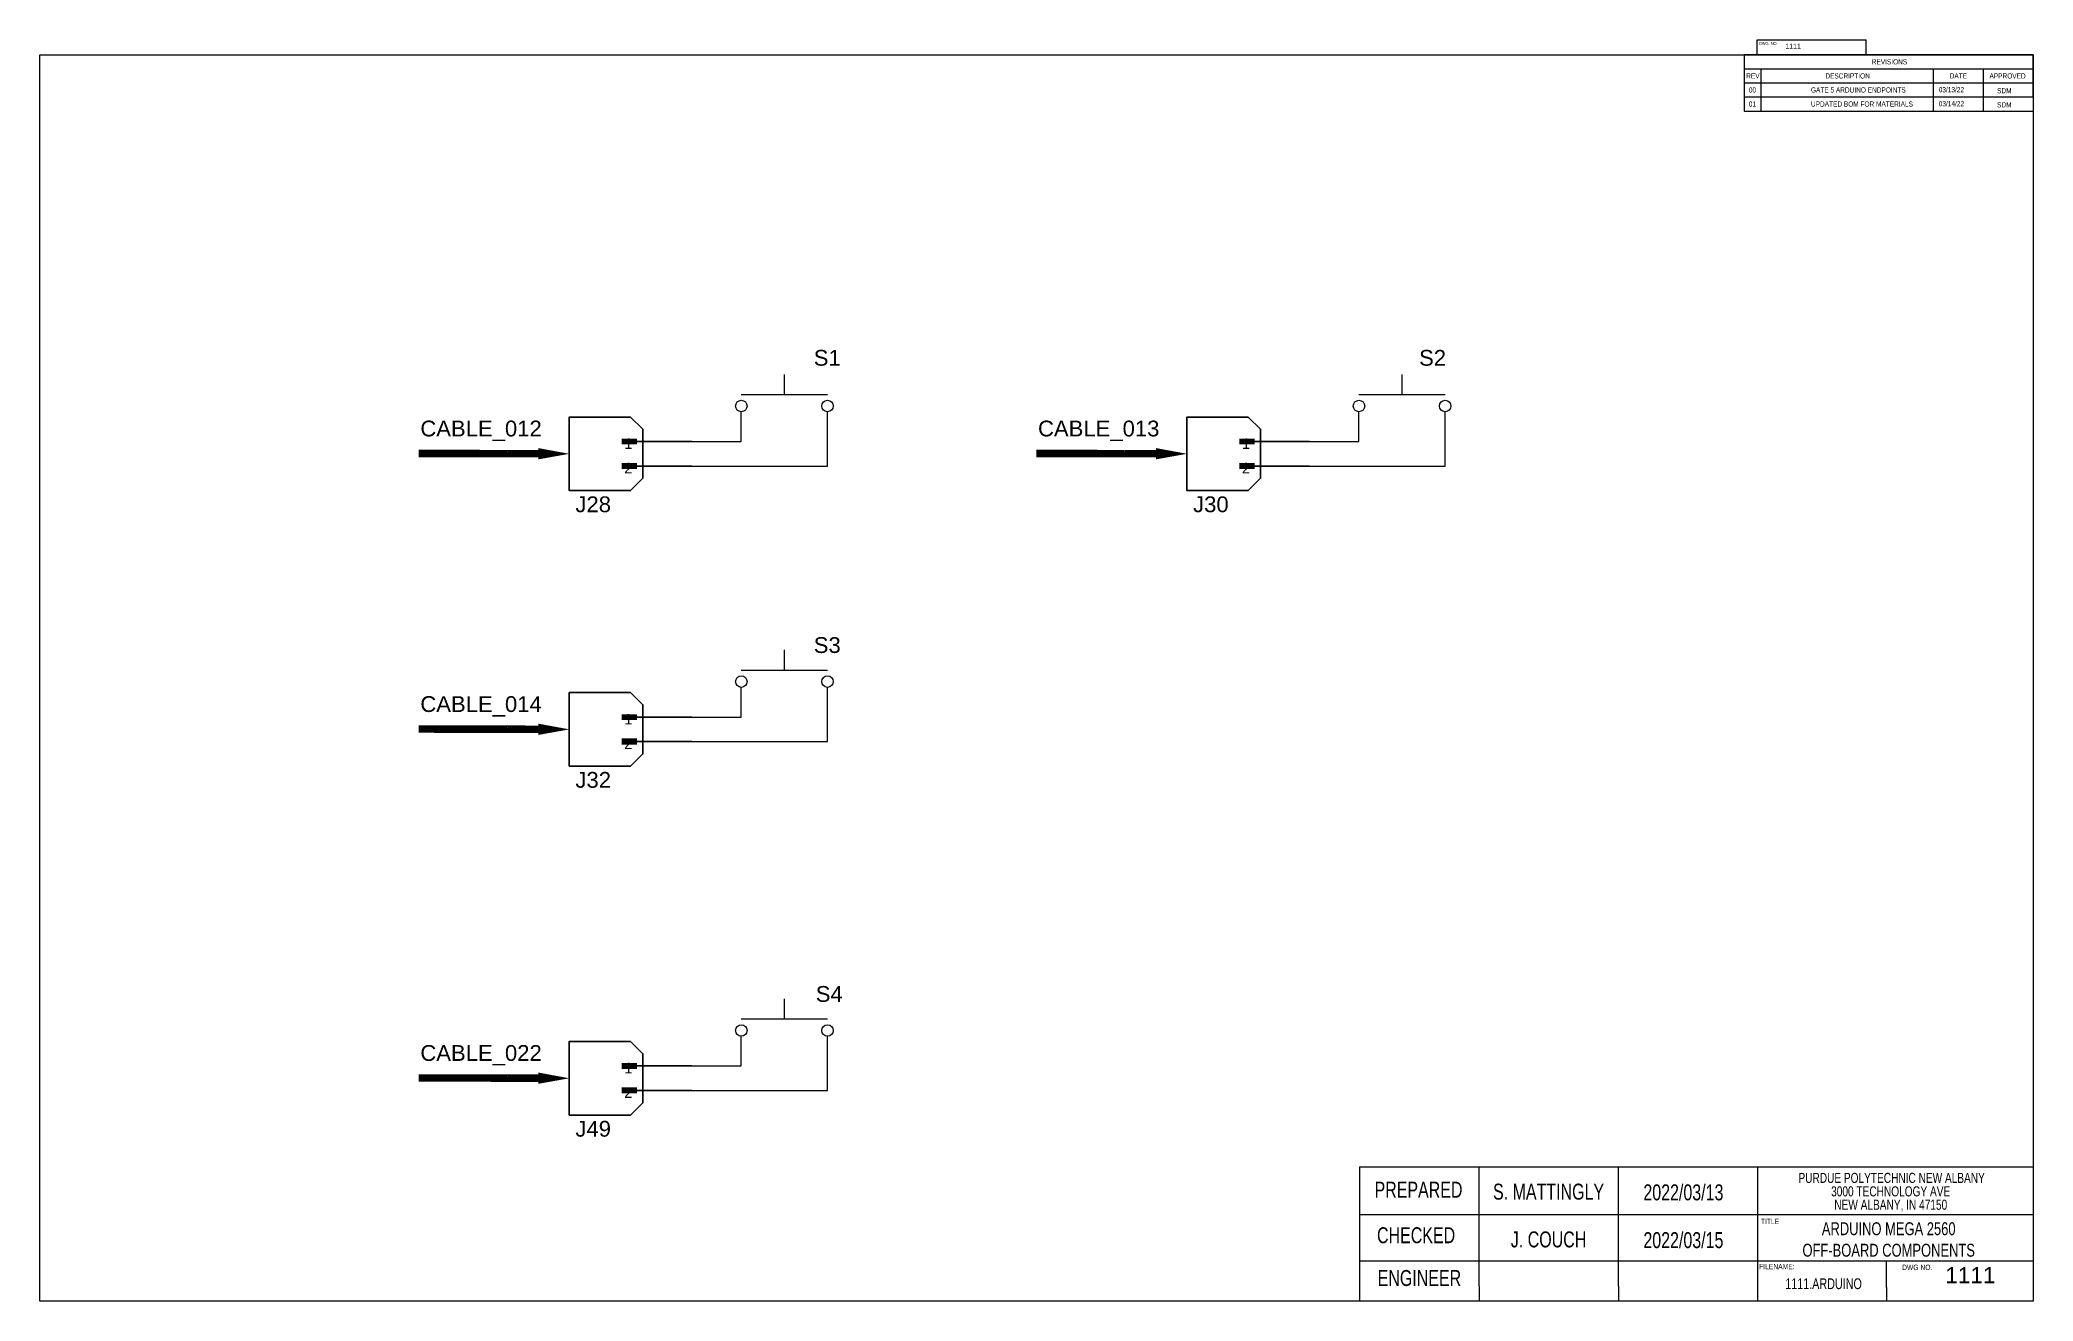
# Model space of a CAD drawing. Header units: inches. Extents: x 2.5 to 50.5, y 2.5 to 32.9.
import ezdxf

# ---------------------------------------------------------------- set-up
doc = ezdxf.new("R2010")
doc.units = ezdxf.units.IN
doc.header["$MEASUREMENT"] = 0
for name, color, linetype in [('PDF5_Geometry', 7, 'Continuous'), ('PDF5_Text', 7, 'Continuous'), ('SLD-0', 7, 'Continuous')]:
    doc.layers.add(name, color=color, linetype=linetype)
doc.layers.add('PDF5_Solid Fills', color=7, linetype='Continuous', true_color=0xa54949)
doc.styles.add('PDF Arial', font='arial.ttf')
doc.styles.add('SLDTEXTSTYLE0', font='TXT', dxfattribs={"width": 0.75})
doc.styles.get("Standard").update_dxf_attribs({"font": 'arial.ttf'})

# ---------------------------------------------------------------- blocks, each defined once
blk = doc.blocks.new('SW_NOTE_0_8')
at = {"layer": 'SLD-0', "color": 0, "char_height": 0.125, "attachment_point": 2, "style": 'SLDTEXTSTYLE0'}
for s, insert in [('PURDUE POLYTECHNIC NEW ALBANY', (1.434, 0.161)), ('3000 TECHNOLOGY AVE', (1.422, -0.006)), ('NEW ALBANY, IN 47150', (1.423, -0.172))]:
    blk.add_mtext(s, dxfattribs=dict(at, insert=insert))

msp = doc.modelspace()

# ---------------------------------------------------------------- linework, layer by layer
for p, q in [((2.5, 24.5), (2.5, 32.5)), ((2.5, 32.5), (50.5, 32.5)), ((50.5, 32.5), (50.5, 2.5)), ((2.5, 2.5), (2.5, 24.5)), ((20.428, 24.321), (20.428, 24.805)), ((35.303, 24.321), (35.303, 24.805)), ((19.391, 24.321), (21.466, 24.321)), ((34.265, 24.321), (36.34, 24.321)), ((19.391, 23.19), (19.391, 23.907)), ((21.466, 22.6), (21.466, 23.907)), ((34.265, 23.19), (34.265, 23.907)), ((36.34, 22.6), (36.34, 23.907)), ((18.202, 23.19), (19.391, 23.19)), ((33.076, 23.19), (34.265, 23.19)), ((18.202, 22.6), (21.466, 22.6)), ((33.076, 22.6), (36.34, 22.6)), ((20.428, 17.689), (20.428, 18.173)), ((19.391, 17.689), (21.466, 17.689)), ((19.391, 16.558), (19.391, 17.274)), ((21.466, 15.967), (21.466, 17.274)), ((18.202, 16.558), (19.391, 16.558)), ((18.202, 15.967), (21.466, 15.967)), ((20.428, 9.291), (20.428, 9.775)), ((19.391, 9.291), (21.466, 9.291)), ((19.391, 8.16), (19.391, 8.876)), ((21.466, 7.569), (21.466, 8.876)), ((18.202, 8.16), (19.391, 8.16)), ((18.202, 7.569), (21.466, 7.569)), ((34.278, 5.735), (34.278, 2.5)), ((40.638, 5.735), (50.5, 5.735)), ((36.5, 2.5), (2.5, 2.5)), ((50.5, 2.5), (36.5, 2.5)), ((37.156, 2.857), (37.156, 2.5)), ((40.515, 2.857), (40.515, 2.5)), ((46.972, 2.824), (46.972, 2.5)), ((50.5, 2.5), (50.5, 2.5))]:
    msp.add_line(p, q)
at = {"color": 0, "linetype": 'Continuous', "lineweight": 25}
for p, q in [((43.545, 32.5), (43.945, 32.5)), ((50.5, 32.5), (43.545, 32.5)), ((43.545, 32.5), (43.545, 32.162)), ((43.545, 32.5), (43.945, 32.5)), ((43.545, 32.5), (43.545, 31.485)), ((50.5, 32.5), (43.545, 32.5)), ((43.545, 32.162), (43.545, 31.823)), ((43.545, 32.162), (43.945, 32.162)), ((43.545, 32.162), (43.545, 31.146)), ((43.945, 32.5), (48.095, 32.5)), ((43.945, 32.5), (48.095, 32.5)), ((43.945, 32.162), (43.945, 31.823)), ((43.945, 32.162), (48.095, 32.162)), ((48.095, 32.5), (49.295, 32.5)), ((48.095, 32.5), (49.295, 32.5)), ((48.095, 32.162), (48.095, 31.823)), ((48.095, 32.162), (49.295, 32.162)), ((49.295, 32.5), (50.5, 32.5)), ((49.295, 32.5), (50.5, 32.5)), ((49.295, 32.162), (49.295, 31.823)), ((49.295, 32.162), (50.5, 32.162)), ((50.5, 32.5), (50.5, 32.162)), ((50.5, 31.485), (50.5, 32.5)), ((50.5, 32.162), (50.5, 31.823)), ((43.545, 31.823), (43.945, 31.823)), ((43.545, 31.823), (43.545, 31.485)), ((43.545, 31.823), (50.5, 31.823)), ((43.945, 31.823), (48.095, 31.823)), ((43.945, 31.823), (43.945, 31.485)), ((48.095, 31.823), (49.295, 31.823)), ((48.095, 31.823), (48.095, 31.485)), ((49.295, 31.823), (50.5, 31.823)), ((49.295, 31.823), (49.295, 31.485)), ((50.5, 31.823), (50.5, 31.485)), ((43.545, 31.485), (43.945, 31.485)), ((43.545, 31.485), (50.5, 31.485)), ((43.545, 31.485), (43.545, 31.146)), ((43.945, 31.485), (48.095, 31.485)), ((43.945, 31.485), (43.945, 31.146)), ((48.095, 31.485), (49.295, 31.485)), ((48.095, 31.485), (48.095, 31.146)), ((49.295, 31.485), (50.5, 31.485)), ((49.295, 31.485), (49.295, 31.146)), ((43.545, 31.146), (43.945, 31.146)), ((43.545, 31.146), (50.5, 31.146)), ((43.945, 31.146), (48.095, 31.146)), ((48.095, 31.146), (49.295, 31.146)), ((49.295, 31.146), (50.5, 31.146))]:
    msp.add_line(p, q, dxfattribs=at)
for centre in [(19.391, 24.045), (21.466, 24.045), (34.265, 24.045), (36.34, 24.045), (19.391, 17.412), (21.466, 17.412), (19.391, 9.014), (21.466, 9.014)]:
    msp.add_circle(centre, 0.138)
at = {"layer": 'PDF5_Geometry', "color": 16, "lineweight": 35, "true_color": 0x840000}
for points in [[(16.726, 23.781), (15.25, 23.781), (15.25, 22.01), (16.726, 22.01), (17.021, 22.305), (17.021, 23.486)], [(31.6, 23.781), (30.124, 23.781), (30.124, 22.01), (31.6, 22.01), (31.895, 22.305), (31.895, 23.486)], [(16.726, 17.148), (15.25, 17.148), (15.25, 15.377), (16.726, 15.377), (17.021, 15.672), (17.021, 16.853)], [(16.726, 8.75), (15.25, 8.75), (15.25, 6.979), (16.726, 6.979), (17.021, 7.274), (17.021, 8.455)]]:
    msp.add_lwpolyline(points, close=True, dxfattribs=at)
for points in [[(18.202, 23.19), (16.578, 23.19)], [(33.076, 23.19), (31.452, 23.19)], [(18.202, 22.6), (16.578, 22.6)], [(33.076, 22.6), (31.452, 22.6)], [(18.202, 16.558), (16.578, 16.558)], [(18.202, 15.967), (16.578, 15.967)], [(18.202, 8.16), (16.578, 8.16)], [(18.202, 7.569), (16.578, 7.569)]]:
    msp.add_lwpolyline(points, dxfattribs=at)
at = {"layer": 'PDF5_Solid Fills', "color": 16, "lineweight": 35, "true_color": 0x840000, "transparency": 33554559}
for points in [[(16.507, 23.261), (16.879, 23.261), (16.507, 23.12), (16.879, 23.12)], [(31.382, 23.261), (31.754, 23.261), (31.382, 23.12), (31.754, 23.12)], [(16.507, 22.677), (16.879, 22.677), (16.507, 22.529), (16.879, 22.529)], [(31.382, 22.677), (31.754, 22.677), (31.382, 22.529), (31.754, 22.529)], [(16.507, 16.628), (16.879, 16.628), (16.507, 16.487), (16.879, 16.487)], [(16.507, 16.044), (16.879, 16.044), (16.507, 15.896), (16.879, 15.896)], [(16.507, 8.23), (16.879, 8.23), (16.507, 8.089), (16.879, 8.089)], [(16.507, 7.646), (16.879, 7.646), (16.507, 7.498), (16.879, 7.498)]]:
    msp.add_solid(points, dxfattribs=at)
at = {"layer": 'PDF5_Text', "const_width": 0.181}
for points in [[(11.623, 22.903), (13.753, 22.899)], [(13.753, 22.899), (14.501, 22.897)], [(26.497, 22.903), (28.627, 22.899)], [(28.627, 22.899), (29.376, 22.897)], [(11.623, 16.27), (13.753, 16.266)], [(13.753, 16.266), (14.501, 16.264)], [(11.623, 7.872), (13.753, 7.868)], [(13.753, 7.868), (14.501, 7.866)]]:
    msp.add_lwpolyline(points, dxfattribs=at)
at = {"layer": 'PDF5_Text'}
for points in [[(14.501, 22.897, 0.272, 0, 0), (15.25, 22.895, 0, 0, 0)], [(29.376, 22.897, 0.272, 0, 0), (30.124, 22.895, 0, 0, 0)], [(14.501, 16.264, 0.272, 0, 0), (15.25, 16.262, 0, 0, 0)], [(14.501, 7.866, 0.272, 0, 0), (15.25, 7.864, 0, 0, 0)]]:
    msp.add_lwpolyline(points, format="xyseb", dxfattribs=at)
at = {"layer": 'SLD-0', "color": 7, "linetype": 'Continuous', "lineweight": 25}
for p, q in [((43.853, 32.5), (43.853, 32.858)), ((43.853, 32.858), (46.481, 32.858)), ((46.481, 32.5), (46.481, 32.858)), ((34.278, 5.735), (43.874, 5.735)), ((34.278, 5.735), (43.874, 5.735)), ((37.156, 2.857), (37.156, 5.735)), ((40.515, 2.857), (40.515, 5.735)), ((43.874, 2.5), (43.874, 5.735)), ((34.278, 4.581), (43.874, 4.581)), ((43.874, 4.581), (50.5, 4.581)), ((34.278, 3.471), (43.874, 3.471)), ((43.874, 3.471), (50.5, 3.471)), ((46.972, 2.824), (46.972, 3.471))]:
    msp.add_line(p, q, dxfattribs=at)

# ---------------------------------------------------------------- block references
at = {"layer": 'SLD-0', "xscale": 1.941207928188159, "yscale": 1.941207928188159, "zscale": 1.552966342550527}
msp.add_blockref('SW_NOTE_0_8', (44.309, 5.275), dxfattribs=at)

# ---------------------------------------------------------------- texts
at = {"attachment_point": 1}
for width, gutter_width, insert, char_height in [(1.61993, 0.534, (44.535, 32.769), 0.1195), (1.89499, 0.625, (48.385, 3.319), 0.3882)]:
    msp.add_mtext_dynamic_manual_height_columns('1111', width=width, gutter_width=gutter_width, heights=[0], dxfattribs=dict(at, insert=insert, char_height=char_height))
at = {"color": 0, "linetype": 'Continuous', "lineweight": 18, "char_height": 0.125, "attachment_point": 1, "style": 'SLDTEXTSTYLE0'}
for s, insert in [('REVISIONS', (46.614, 32.393)), ('REV', (43.591, 32.054)), ('00', (43.653, 31.716)), ('GATE 5 ARDUINO ENDPOINTS', (45.15, 31.716)), ('DESCRIPTION', (45.497, 32.054)), ('03/13/22', (48.227, 31.722)), ('DATE', (48.491, 32.054)), ('APPROVED', (49.449, 32.054)), ('SDM', (49.632, 31.697)), ('01', (43.653, 31.377)), ('UPDATED BOM FOR MATERIALS', (45.15, 31.377)), ('03/14/22', (48.227, 31.384)), ('SDM', (49.632, 31.358))]:
    msp.add_mtext(s, dxfattribs=dict(at, insert=insert))
at = {"layer": 'PDF5_Text', "color": 7, "style": 'PDF Arial'}
for s, insert, char_height, attachment_point in [('S1', (21.136, 25.01), 0.3803, 7), ('S2', (35.713, 25.01), 0.3803, 7), ('CABLE_012', (14.586, 23.204), 0.3803, 9), ('CABLE_013', (29.46, 23.204), 0.3803, 9), ('1', (16.572, 23.013), 0.254, 7), ('1', (31.447, 23.013), 0.254, 7), ('2', (16.572, 22.423), 0.254, 7), ('2', (31.447, 22.423), 0.254, 7), ('J28', (15.397, 21.484), 0.3803, 7), ('J30', (30.271, 21.484), 0.3803, 7), ('S3', (21.136, 18.096), 0.3803, 7), ('CABLE_014', (14.586, 16.571), 0.3803, 9), ('1', (16.572, 16.381), 0.254, 7), ('2', (16.572, 15.79), 0.254, 7), ('J32', (15.397, 14.851), 0.3803, 7), ('S4', (21.184, 9.698), 0.3803, 7), ('CABLE_022', (14.586, 8.173), 0.3803, 9), ('1', (16.572, 7.983), 0.254, 7), ('2', (16.572, 7.392), 0.254, 7), ('J49', (15.397, 6.453), 0.3803, 7)]:
    msp.add_mtext(s, dxfattribs=dict(at, insert=insert, char_height=char_height, attachment_point=attachment_point))
at = {"layer": 'SLD-0', "style": 'SLDTEXTSTYLE0'}
for s, insert, char_height, attachment_point in [('DWG. NO.', (44.123, 32.807), 0.0746, 2), ('PREPARED', (35.699, 5.374), 0.3838, 2), ('S. MATTINGLY', (38.831, 5.327), 0.38384, 2), ('2022/03/13', (42.078, 5.31), 0.3838, 2), ('TITLE', (44.164, 4.483), 0.1294, 2), ('ARDUINO MEGA 2560 \\POFF-BOARD COMPONENTS', (47.022, 4.398), 0.31059, 2), ('CHECKED', (35.641, 4.278), 0.3838, 2), ('J. COUCH', (38.831, 4.177), 0.3838, 2), ('2022/03/15', (42.078, 4.16), 0.3838, 2), ('FILENAME:', (44.329, 3.397), 0.1294, 2), ('DWG NO.', (47.344, 3.377), 0.1294, 1), ('ENGINEER', (35.721, 3.248), 0.3838, 2), ('1111.ARDUINO', (45.453, 3.048), 0.25883, 2)]:
    msp.add_mtext(s, dxfattribs=dict(at, insert=insert, char_height=char_height, attachment_point=attachment_point))

doc.saveas('drawing.dxf')
